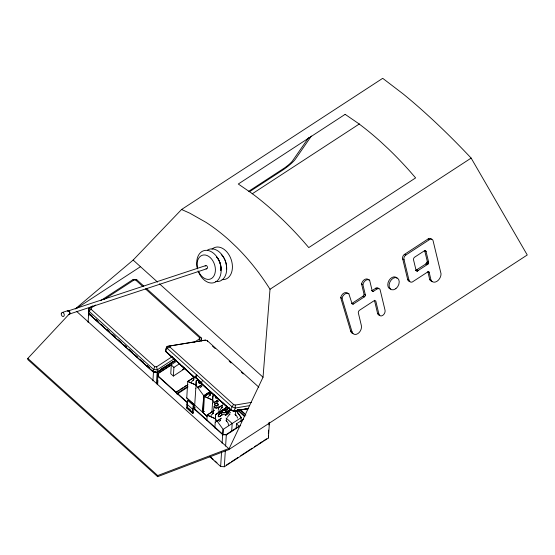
<?xml version="1.0" encoding="UTF-8"?>
<svg xmlns="http://www.w3.org/2000/svg" width="555" height="555" viewBox="0 0 555 555"><rect width="100%" height="100%" fill="white"/><g stroke="black" fill="none" stroke-linecap="round" stroke-linejoin="round"><path stroke-width="0.83" d="M417.242 270.986L415.917 270.292L426.101 263.805L427.052 262.723L427.288 261.329L424.637 250.492L425.962 251.193L428.613 262.029L428.377 263.417L427.426 264.506L417.471 270.93L416.59 270.902L416.042 270.223L413.482 259.608L413.718 258.214L414.446 257.291L424.388 250.804L425.303 250.666L425.962 251.193M68.626 314.692L27.819 358.398L27.75 359.522L157.641 476.676L228.646 449.696L527.25 254.981L471.146 158.092A204.136 44.782 48.7 0 0 432.623 119.686L425.061 112.769A204.136 44.782 48.7 0 0 403.11 93.913L382.707 78.324L181.582 209.485L133.144 260.066L75.196 309.003M88.078 322.344L88.862 310.911M88.869 310.696L89.029 308.233L92.643 305.874M88.897 315.365L89.015 313.429M152.923 380.834L153.471 372.218L88.627 313.728L89.029 308.233L91.256 307.872L95.599 305.042M175.942 360.029L157.148 372.28L153.485 372.003L153.638 369.533L154.776 366.682L91.138 309.288L91.256 307.872M152.375 370.58L153.645 371.947L151.723 370.213M156.434 383.692L157.134 372.488L175.442 360.556M157.148 372.28L157.308 369.81L156.607 366.813L172.529 356.435M157.266 384.747L158.043 373.307L176.656 361.166M157.696 383.789L157.911 380.348M158.182 376.9L158.397 373.453L171.301 365.037L173.916 367.403L173.368 376.068L184.926 368.534M157.641 476.676L157.71 475.552L27.819 358.398M171.301 365.037L170.753 373.702L173.368 376.068M210.047 391.705L203.803 395.777L195.957 385.073L187.805 381.458L194.118 377.338L187.743 381.403L186.757 398.025L194.77 405.081M193.154 406.322L194.382 407.432L193.3 408.14L192.953 413.579L186.813 408.043L187.16 402.604L157.807 376.123L158.043 373.307M193.646 408.431L193.855 405.129L188.311 400.134L187.861 400.426L187.097 404.269L187.396 407.856L192.932 412.858L193.383 412.559M194.694 405.185L195.797 388.666M195.894 385.045L196.227 380.848L198.392 379.433M195.866 388.625L196.227 380.848M194.75 409.902L194.902 407.474L193.695 406.385M201.465 340.714L201.625 338.245L146.347 288.392M204.15 411.442L202.762 412.351L203.74 395.722M210.72 392.316L204.406 396.43L203.428 413.059L207.084 416.361L203.366 412.941M206.904 420.073L207.154 415.064L214.168 410.492L207.154 415.064M211.954 411.852L212.461 403.7M210.782 392.371L204.469 396.485L212.627 400.106L212.891 395.875L212.53 403.651M214.854 428.009L215.208 422.334M215.43 418.824L215.638 414.509L227.189 406.981M215.278 422.286L215.638 414.509M268.627 435.203L268.391 438.027L224.31 466.769L220.647 466.491L221.563 451.846M222.111 443.23L222.652 434.614L193.3 408.14M222.722 435.21L223.082 429.431L241.265 417.575L235.965 410.221M222.853 435.224L223.152 429.39L215.375 418.741L207.216 415.119M224.31 466.769L225.344 450.396M225.614 446.088L226.315 434.884L240.641 425.546M76.521 311.306L228.715 448.579L228.646 449.696L263.035 377.22L270.014 289.245A198.107 137.182 71.7 0 0 236.812 247.384L229.402 240.357A198.107 137.182 71.7 0 0 206.051 222.382L189.817 213.189L181.582 209.485M231.657 431.762L232.177 423.507M236.173 428.55L236.472 423.819L243.694 419.108M237.776 409.722L237.568 413.024L237.845 409.673M241.002 421.8L241.265 417.575M268.356 433.573L268.578 430.125M268.897 424.957L269.064 422.369M268.391 438.027L269.439 422.279M158.397 373.453L158.182 376.04L187.195 402.202M199.432 337.558L201.625 338.245L201.389 341.068L199.314 338.973L199.432 337.558L145.438 288.864M214.237 406.281L212.905 413.419L213.058 412.837M193.813 378.115L193.223 380.258L193.972 379.467L193.639 379.752M210.484 393.141L210.158 394.785L210.31 394.203M222.388 405.802L221.799 407.953L222.548 407.162M192.932 412.858L192.641 409.271L193.404 405.421L193.855 405.129M219.711 410.485L221.833 407.627M227.307 417.332L229.423 414.474M201.014 386.675L200.952 386.842M210.088 394.862L209.887 395.292L210.643 394.501L210.026 395.028L210.269 394.702M217.678 401.709L217.615 401.875M212.836 413.489L212.634 413.926L213.391 413.135L213.051 413.413M220.425 420.343L220.231 420.773L220.612 420.184M229.59 414.363L229.388 414.8L230.145 414.009M196.47 374.729L194.881 377.809L165.529 351.336L167.117 348.256L167.041 346.431L204.039 340.264L205.711 340.146L207.39 340.784L258.81 387.168M166.347 351.149L166.063 351.71L169.247 354.583M195.013 376.998L194.722 377.56L188.353 371.815M180.368 364.475L165.862 351.391L194.736 377.816L187.306 370.726M194.736 377.816L195.79 377.664L197.06 375.194M248.023 408.716L233.731 411.095L230.374 409.826L201.021 383.352L202.61 380.265M230.374 409.826L233.537 404.428L235.223 405.067L251.436 402.361M248.501 408.619L233.447 411.13L230.367 409.958L225.462 405.143M233.447 411.13L248.64 408.355M233.731 411.095L235.313 408.015L235.223 405.067M191.517 381.909L193.258 379.939M208.187 396.943L209.922 394.966M210.935 415.57L212.669 413.6M308.677 137.612L292.943 160.284A9.026 1.436 -37.7 0 1 282.537 169.24L248.689 191.308M311.383 136.037L295.357 159.195A12.661 2.019 -37.7 0 1 282.613 170.163L249.535 191.711M199.682 387.876L201.84 386.301M219.1 421.536L220.266 420.447M225.337 415.112L230.596 409.867M225.462 415.223L230.658 409.923M216.734 402.486L218.503 401.327M91.138 309.288L88.793 311.05L153.638 369.533L157.308 369.81L173.923 358.974M76.777 308.219L140.561 266.629M252.171 193.848L359.439 123.904M100.587 300.692L133.11 279.484L136.78 279.762L143.794 286.089M104.284 299.381L133.963 280.025L136.78 279.762M270.014 289.245L471.146 158.092M194.243 342.275L199.314 338.973M161.172 369.103L163.316 367.701M157.023 371.982L158.459 371.045M161.332 369.172L167.804 364.954M170.676 363.081L172.834 361.673M157.724 371.732L174.978 360.479M173.916 367.403L179.695 363.636M182.338 369.609L184.475 368.222M176.268 391.996L178.439 390.581M179.882 389.638L182.775 387.751M184.218 386.807L186.383 385.399M175.803 392.676L188.027 384.705M176.476 393.814L187.909 386.356M196.29 380.903L198.517 379.544M177.142 394.112L187.861 387.119M197.191 387.661L202.055 384.497M197.254 387.716L201.416 385.004M409.888 281.489A4.35 3.046 -62.2 0 1 407.675 279.519L402.757 259.102A3.323 2.324 -62.2 0 1 404.463 254.377L428.231 238.879A3.739 2.615 -62.2 0 1 431.478 239.351M429.161 272.248A1.415 0.992 -62.2 0 0 427.843 271.874L412.323 281.989A4.35 3.046 -62.2 0 1 409 280.213L404.082 259.802A3.323 2.324 -62.2 0 1 405.788 255.071L429.556 239.573A3.739 2.615 -62.2 0 1 433.087 240.766L441.038 273.781A6.854 4.794 -62.2 0 1 437.062 281.253A6.854 4.794 -62.2 0 1 431.048 280.296L429.723 279.595L427.836 271.555L429.161 272.248L431.048 280.296M209.984 391.65L203.671 395.771L202.63 412.282L204.087 411.387M186.813 408.043L187.895 407.335M187.396 407.856L187.847 407.564M351.599 303.523A1.464 1.027 -62.2 0 0 352.064 303.335L363.06 296.162A1.776 1.242 -62.2 0 0 364.087 294.427L361.569 283.966A5.182 3.628 -62.2 0 1 364.434 279.658A5.182 3.628 -62.2 0 1 368.326 279.56L369.644 280.261L372.162 290.716A1.547 1.082 -62.2 0 0 373.411 291.326L377.143 288.891A3.177 2.227 -62.2 0 1 380.14 289.856L385.017 310.106A4.079 2.851 -62.2 0 1 382.749 315.386A4.079 2.851 -62.2 0 1 378.898 314.095L377.573 313.395L374.445 300.269M371.545 290.716A1.547 1.082 -62.2 0 0 372.086 290.626L375.818 288.191A3.177 2.227 -62.2 0 1 378.711 288.843M352.945 333.624A6.251 4.371 -62.2 0 1 350.677 331.044L340.666 297.598A5.314 3.719 -62.2 0 1 347.541 293.116L348.866 293.81L351.981 303.467A1.464 1.027 -62.2 0 0 353.382 304.029L364.385 296.856A1.776 1.242 -62.2 0 0 365.412 295.121L362.887 284.666A5.182 3.628 -62.2 0 1 365.759 280.351A5.182 3.628 -62.2 0 1 369.644 280.261M194.902 407.474L193.82 408.175L222.826 434.343L226.19 434.593L239.087 426.178L236.472 423.819M214.397 394.993L212.953 395.93L214.459 395.049M213.862 402.694L218.719 399.524M213.918 402.75L218.087 400.03M218.33 407.779L222.493 405.06M218.393 407.835L222.555 405.115M215.701 414.564L227.252 407.037L215.763 414.62M222.062 415.036L219.856 416.285A2.31 1.061 -48 0 1 218.212 415.945A2.31 1.061 -48 0 1 220.044 413.336L222.187 412.032M224.9 410.173L229.125 407.509M219.974 416.396A2.31 1.061 -48 0 1 218.337 416.056A2.31 1.061 -48 0 1 220.162 413.447L222.243 412.087M225.018 410.277L229.187 407.564M215.312 418.713L207.286 415.078M219.856 416.285L221.938 414.925M225.406 412.663L228.875 410.402A2.31 1.061 -48 0 0 230.131 409.174M219.919 416.34L222 414.98M225.469 412.719L228.938 410.457A2.31 1.061 -48 0 0 230.193 409.222M225.531 412.774L228.875 410.402M216.61 421.328L221.466 418.158M225.628 415.445L230.492 412.275M216.672 421.384L220.834 418.664M226.343 465.069L229.936 462.724M231.373 461.788L237.838 457.57M240.717 455.69L252.22 448.19M254.377 446.789L257.249 444.909M258.685 443.972L262.286 441.627M263.722 440.691L266.594 438.818M217.227 407.897L217.81 407.647M233.537 404.428L169.906 347.035L167.117 348.256L231.962 406.739L235.313 408.015L249.611 405.629M157.71 475.552L228.715 448.579M62.25 312.486L67.994 310.599M68.092 310.987L205.843 265.561M68.924 314.227L206.675 268.8M216.714 408.015L217.317 407.89M224.914 414.738L222.659 414.564M165.529 351.336L165.452 349.518L167.041 346.431L205.711 340.146M201.021 383.352L201.93 383.2L195.79 377.664M215.59 407.932L216.762 408.022M154.776 366.682L156.607 366.813M153.825 371.67L155.351 371.788M153.659 371.732L155.338 371.857M153.471 372.218L157.134 372.488M222.652 434.614L226.315 434.884M216.173 408.029L215.062 407.717M231.275 409.985L233.579 410.86M233.294 410.894L230.498 409.826L222.86 402.937M196.026 385.031L187.743 381.403M212.697 400.058L204.406 396.43M428.231 238.879L429.556 239.573M424.735 250.714L426.053 251.408M427.288 261.329L428.613 262.029M427.315 261.592L428.633 262.293M427.301 261.87L428.627 262.57M427.253 262.154L428.578 262.855M427.17 262.439L428.495 263.139M427.052 262.723L428.377 263.417M426.906 262.987L428.231 263.687M426.733 263.236L428.058 263.93M426.538 263.458L427.863 264.152M426.33 263.646L427.648 264.346M426.101 263.805L427.426 264.506M425.872 263.923L427.19 264.624M404.463 254.377L405.788 255.071M402.757 259.102L404.082 259.802M416.833 269.813L418.158 270.514M416.618 269.994L417.936 270.687M416.382 270.132L417.707 270.833M416.153 270.229L417.471 270.93M415.688 270.306L417.013 271M407.675 279.519L409 280.213M375.818 288.191L377.143 288.891M361.569 283.966L362.887 284.666M372.086 290.626L373.411 291.326M364.087 294.427L365.412 295.121M363.06 296.162L364.385 296.856M352.064 303.335L353.382 304.029M340.666 297.598L341.991 298.292L352.002 331.744A6.251 4.371 -62.2 0 0 357.919 333.583A6.251 4.371 -62.2 0 0 361.354 325.535L358.294 312.68A2.38 1.665 -62.2 0 1 359.675 310.141L373.619 301.046A2.907 2.033 -62.2 0 1 375.77 300.963L378.898 314.095M350.677 331.044L352.002 331.744M133.11 279.484L133.963 280.025M234.973 414.328L236.867 416.208L237.554 418.102M214.619 407.405L215.16 407.738M133.144 260.066L157.578 282.106M159.507 283.848L263.035 377.22M212.523 346.174L215.097 348.491M229.222 361.229L231.144 362.963M241.418 372.232L243.347 373.966M135.795 280.164L142.864 286.54M240.377 409.722L244.235 413.197M240.086 409.895L245.851 415.091M237.963 409.77L244.984 416.104M237.283 409.965L244.297 416.292M241.258 417.672L235.896 410.27M195.783 377.4L197.587 379.03M199.994 381.209L201.805 382.839M196.227 377.941L199.786 381.153M195.644 377.671L201.666 383.103M181.631 365.606L184.78 368.451M219.787 400.023L201.5 383.533L230.367 409.958M221.05 401.161L224.199 404.005M171.155 356.303L186.445 370.095M201.84 383.977L203.116 385.128M204.386 386.273L220.314 400.641M218.122 410.832L221.757 414.106M226.121 418.04L232.24 423.562M186.702 397.914L202.762 412.351M187.861 400.426L193.404 405.421M90.021 314.13L92.574 316.426M95.758 319.305L97.673 321.033M107.247 329.663L109.162 331.39M112.353 334.27L114.906 336.573M124.473 345.203L126.387 346.93M129.579 349.803L132.132 352.106M142.337 361.312L143.613 362.464M146.804 365.343L148.719 367.07M90.298 314.581L91.575 315.74M95.418 319.201L97.978 321.512M101.177 324.397L103.736 326.708M106.935 329.594L108.218 330.745M112.055 334.207L115.26 337.093M118.458 339.986L121.018 342.289M124.216 345.175L126.138 346.91M129.336 349.796L131.896 352.106M135.101 354.992L137.661 357.302M140.859 360.188L143.419 362.498M146.617 365.384L149.177 367.694M89.639 314.22L92.199 316.53M95.404 319.416L97.964 321.72M101.163 324.613L103.723 326.916M106.282 329.226L108.842 331.536M112.041 334.422L115.246 337.308M118.444 340.194L121.004 342.504M123.564 344.815L126.124 347.125M129.322 350.011L131.882 352.314M135.087 355.207L137.647 357.51M140.207 359.82L143.405 362.706M146.603 365.592L149.163 367.903M88.64 313.519L153.485 372.003M187.097 404.269L192.641 409.271M189.075 408.674L190.92 410.339M186.834 407.876L192.862 413.315M209.943 456.411L213.141 459.297M215.062 461.025L216.977 462.759M209.728 456.647L220.647 466.491M235.5 414.717L235.195 414.384L235.785 415.279L235.278 410.568M226.336 420.69L226.031 420.357L226.627 421.252L226.28 419.032M226.704 420.933L228.119 423.139L228.487 425.144M214.75 407.453L214.272 406.697M212.627 400.106L215.146 403.457M214.098 406.586L214.292 407.023M218.379 406.593L218.524 409.694M169.872 346.126L169.906 347.035M207.39 340.784L207.39 341.54M211.982 249.167A16.754 11.599 71.7 0 1 231.227 259.664A16.754 11.599 71.7 0 1 222.055 279.602M67.349 310.994A2.081 1.443 71.7 0 1 69.93 312.347A2.081 1.443 71.7 0 1 68.244 314.477M67.807 311.098A1.672 1.159 71.7 0 1 68.723 311.098M69.028 311.313A1.672 1.159 71.7 0 1 69.507 311.986M69.653 312.396A1.672 1.159 71.7 0 1 69.611 313.603M69.444 313.901A1.672 1.159 71.7 0 1 69.209 314.116M197.649 268.745A12.564 8.7 71.7 0 1 207.064 255.515A12.564 8.7 71.7 0 1 214.175 275.474A12.564 8.7 71.7 0 1 198.752 271.832M197.427 268.773A16.789 11.627 71.7 0 1 210.532 251.325A16.789 11.627 71.7 0 1 218.934 278.77A16.789 11.627 71.7 0 1 198.073 270.868M221.223 254.578A12.564 8.7 71.7 0 1 226.357 268.988M379.787 315.247A4.079 2.851 -62.2 0 1 377.573 313.395M390.671 289.113A6.542 4.579 -62.2 0 1 388.958 280.559A6.542 4.579 -62.2 0 1 396.998 278.18M432.276 281.447A6.854 4.794 -62.2 0 1 429.723 279.595M341.991 298.292A5.314 3.719 -62.2 0 1 348.866 293.81M207.473 250.09A16.789 11.627 71.7 0 1 225.968 263.125A16.789 11.627 71.7 0 1 215.527 281.427M205.149 266.185A1.672 1.159 71.7 0 1 206.675 265.81A1.672 1.159 71.7 0 1 207.431 267.94A1.672 1.159 71.7 0 1 206.044 268.689M198.801 382.277A2.31 1.061 -48 0 0 200.445 382.624L200.563 382.735A2.31 1.061 -48 0 1 199.016 382.867A2.31 1.061 -48 0 1 199.495 381.014M198.884 381.861A2.31 1.061 -48 0 1 199.377 380.903M200.501 382.679A2.31 1.061 -48 0 1 198.961 382.811A2.31 1.061 -48 0 1 199.432 380.959M215.465 397.311A2.31 1.061 -48 0 0 217.109 397.651A2.31 1.061 -48 0 1 215.805 396.478M228.431 407.96A6.584 3.018 -48 0 1 225.961 410.866M222.43 412.955A6.584 3.018 -48 0 1 220.793 412.941M220.911 267.364L220.828 270.458L220.932 267.371A12.564 8.7 71.7 0 0 216.734 257.083A12.564 8.7 71.7 0 1 220.911 267.364M345.141 114.344L238.289 184.017L251.262 192.911A212.045 94.26 56.9 0 1 273.809 211.4L281.309 218.372A211.559 94.045 56.9 0 1 303.418 241.383L308.767 247.579L415.619 177.905L410.256 171.696A211.58 94.052 56.9 0 0 388.153 148.691L380.654 141.726A211.927 94.204 56.9 0 0 358.121 123.245L345.141 114.344M61.279 313.721A2.081 1.443 71.7 0 0 63.284 316.51A2.081 1.443 71.7 0 0 63.742 313.27A2.081 1.443 71.7 0 0 61.279 313.721M395.875 288.669A6.542 4.579 -62.2 0 0 397.429 278.048A6.542 4.579 -62.2 0 0 389.166 284.417A6.542 4.579 -62.2 0 0 395.875 288.669M222.957 412.663A1.908 1.471 3.6 0 0 225.92 411.609A1.908 1.471 3.6 0 0 223.166 410.131A1.908 1.471 3.6 0 0 222.957 412.663M223.179 412.414A1.505 1.159 3.6 0 0 225.51 411.581A1.505 1.159 3.6 0 0 223.346 410.416A1.505 1.159 3.6 0 0 223.179 412.414M215.361 405.816A1.908 1.471 3.6 0 0 218.33 404.762A1.908 1.471 3.6 0 0 215.576 403.277A1.908 1.471 3.6 0 0 215.361 405.816M215.59 405.559A1.505 1.159 3.6 0 0 217.921 404.734A1.505 1.159 3.6 0 0 215.756 403.568A1.505 1.159 3.6 0 0 215.59 405.559"/></g></svg>
